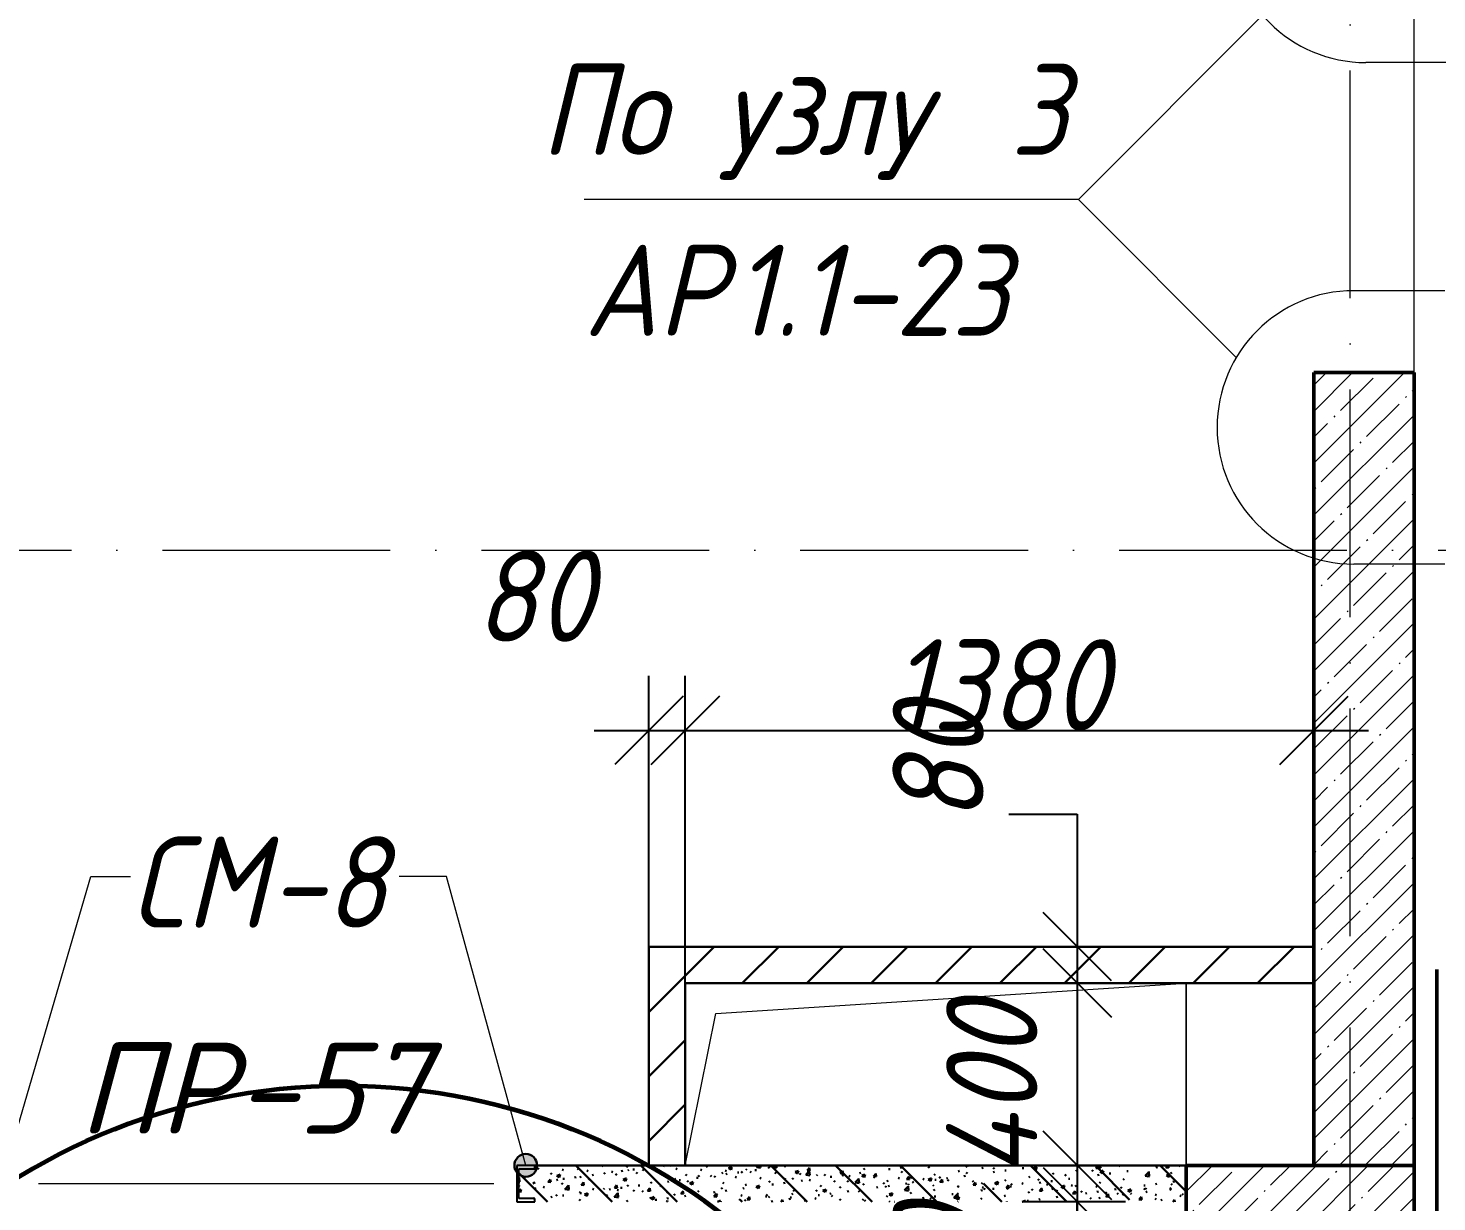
# Model space of a CAD drawing. Header units: millimetres. Extents: x -6064 to 178764, y -5836 to 29924.
# Drawn here: x 81657 to 84750, y 15570 to 18146 of the extents above; entities that cross this region are included whole.
import ezdxf

# ---------------------------------------------------------------- set-up
doc = ezdxf.new("R2010")
doc.units = ezdxf.units.MM
doc.linetypes.add('50_200_ШТРИХ_1Т_ш5_п1_п1_', pattern=[700, 500, -100, 0, -100])
for name, color, linetype, lineweight in [('0) ПГП', 1, 'Continuous', 30), ('1) ПГП Зеленый', 2, 'Continuous', 30), ('A-DETL-2', 7, 'Continuous', 5), ('A-DOOR-IDEN', 7, 'Continuous', 9), ('A-FLOR', 7, 'Continuous', 9), ('A-GENM', 7, 'Continuous', 9), ('A-GENM-1', 7, 'Continuous', 25), ('A-GENM-IDEN', 7, 'Continuous', 9), ('A-WALL-3', 7, 'Continuous', 50), ('A-WALL-PATT-1', 7, 'Continuous', 5), ('G-ANNO-TEXT', 7, 'Continuous', 9), ('S-COLS', 7, 'Continuous', 9), ('S-COLS-1', 7, 'Continuous', 5), ('S-COLS-2', 7, 'Continuous', 50), ('Оси-1', 7, '50_200_ШТРИХ_1Т_ш5_п1_п1_', 9)]:
    doc.layers.add(name, color=color, linetype=linetype, lineweight=lineweight)
doc.layers.add('A-ANNO-DIMS', color=7, linetype='Continuous')
doc.styles.add('ISOCPEUR_I_2', font='isocpeui.ttf', dxfattribs={"width": 0.9, "height": 200})
doc.styles.add('ISOCPEUR_I_4', font='isocpeui.ttf', dxfattribs={"height": 200})
doc.dimstyles.new('ISO-2_0_0_9К_СРЕДНИЙ', dxfattribs={"dimscale": 304.8, "dimtxt": 199.196235, "dimasz": 0.492126, "dimexe": 0.393701, "dimexo": 0, "dimgap": 0, "dimtad": 1, "dimdec": 0, "dimzin": 0, "dimdsep": 46, "dimtxsty": 'ISOCPEUR_I_2', "dimblk1": 'OBLIQUE', "dimblk2": 'OBLIQUE', "dimsah": 1, "dimcen": 0.09, "dimdle": 0.393701, "dimazin": 0, "dimtfac": 1, "dimtdec": 4, "dimtix": 1, "dimtmove": 1, "dimatfit": 3, "dimfxl": 1, "dimtvp": 1, "dimtolj": 1, "dimtzin": 0, "dimarcsym": 2})
doc.dimstyles.new('ISO-2_0_0_9К_СРЕДНИЙ_1', dxfattribs={"dimscale": 304.8, "dimtxt": 199.196235, "dimasz": 0.492126, "dimexe": 0.393701, "dimexo": 0, "dimgap": 0, "dimtad": 1, "dimdec": 0, "dimzin": 0, "dimdsep": 46, "dimtxsty": 'ISOCPEUR_I_2', "dimblk1": 'OBLIQUE', "dimblk2": 'OBLIQUE', "dimsah": 1, "dimcen": 0.09, "dimdle": 0.393701, "dimazin": 0, "dimtfac": 1, "dimtdec": 4, "dimtix": 1, "dimtmove": 2, "dimatfit": 3, "dimfxl": 1, "dimtvp": 1, "dimtolj": 1, "dimtzin": 0, "dimarcsym": 2})
doc.dimstyles.new('ISO-2_0_0_9К_СРЕДНИЙ_2', dxfattribs={"dimscale": 304.8, "dimtxt": 199.196235, "dimasz": 0.492126, "dimexe": 0.393701, "dimexo": 0, "dimgap": 0, "dimtad": 1, "dimdec": 0, "dimzin": 0, "dimdsep": 46, "dimtxsty": 'ISOCPEUR_I_2', "dimblk1": 'OBLIQUE', "dimblk2": 'OBLIQUE', "dimsah": 1, "dimcen": 0.09, "dimdle": 0.393701, "dimazin": 0, "dimtfac": 1, "dimtdec": 4, "dimtix": 1, "dimtmove": 0, "dimatfit": 3, "dimfxl": 1, "dimtvp": 1, "dimtolj": 1, "dimtzin": 0, "dimarcsym": 2})
pattern_1 = [(45, (0, 0), (-70.71068, 70.71068), [])]

# ---------------------------------------------------------------- blocks, each defined once
blk = doc.blocks.new('Колонна_Несущая_Прямоугольное сечение - 500х500-V16-АР1_1_Кладочный план 2 этажа')
at = {"layer": 'S-COLS-1'}
h = blk.add_hatch(dxfattribs=at)
h.set_pattern_fill('FP_21', color=256, style=0, pattern_type=2)
h.set_pattern_definition([(45, (-84450, -15400), (-57.02463, 57.02463), []), (45, (-84392.975, -15400), (-57.02463, 57.02463), [100.806, -20.161, 3.353, -16.808])])
h.paths.add_polyline_path([(-250, -250), (250, -250), (250, 250), (-250, 250)], flags=0)
at = {"layer": 'S-COLS-2'}
for p, q in [((250, 250), (-250, 250)), ((-250, 250), (-250, -250)), ((250, -250), (250, 250)), ((-250, -250), (250, -250))]:
    blk.add_line(p, q, dxfattribs=at)
blk = doc.blocks.new('AR_Отверстие прямоугольное _в плите_ - AR_Отверстие прямоугольное _в плите_-24482608-АР1_1_Кладочный план 2 этажа')
at = {"layer": 'A-GENM'}
for p, q in [((-483.3, 133.3), (550, 200)), ((550, -200), (550, 200)), ((-550, -200), (-483.3, 133.3))]:
    blk.add_line(p, q, dxfattribs=at)
blk = doc.blocks.new('Фахверк_СКБ_Швеллер_Тип 2 - СМ-8_80х2180h-30702245-АР1_1_Кладочный план 2 этажа')
at = {"layer": 'A-GENM-1'}
for p, q in [((165, 40), (125, 40)), ((125, 40), (125, -40)), ((129.5, 32.6), (165, 32.6)), ((129.5, -32.6), (129.5, 32.6)), ((165, 32.6), (165, 40)), ((125, -40), (165, -40)), ((165, -32.6), (129.5, -32.6)), ((165, -40), (165, -32.6))]:
    blk.add_line(p, q, dxfattribs=at)
blk = doc.blocks.new('AAR_СКБ_Марка_Двери_Перемычка и проем - Марка перемычки и проема-25306769-АР1_1_Кладочный план 2 этажа')
at = {"layer": 'A-DOOR-IDEN'}
for p, q in [((-5, 0), (5, 0)), ((-0.968, -0.984), (-1.986, -2.747)), ((1.067, -0.984), (-0.968, -0.984)), ((2.085, -2.747), (1.067, -0.984)), ((-1.986, -2.747), (-0.968, -4.509)), ((1.067, -4.509), (2.085, -2.747)), ((-0.968, -4.509), (1.067, -4.509))]:
    blk.add_line(p, q, dxfattribs=at)
blk = doc.blocks.new('_Oblique')
at = {"color": 0, "linetype": 'ByBlock', "lineweight": -2}
blk.add_line((-0.5, -0.5), (0.5, 0.5), dxfattribs=at)
blk = doc.blocks.new('DIMBLOCK394-АР1_1_Кладочный план 2 этажа')
at = {"layer": 'A-ANNO-DIMS', "color": 0, "lineweight": -2, "transparency": 16777216}
for p, q in [((83810.5, 16420.9), (83960.5, 16420.9)), ((83960.5, 16420.9), (83960.5, 16130)), ((83960.5, 16250), (83960.5, 15930)), ((84066.6, 16130), (83840.5, 16130)), ((83983.6, 16050), (83840.5, 16050))]:
    blk.add_line(p, q, dxfattribs=at)
at = {"layer": 'Defpoints', "color": 0, "transparency": 16777216}
for p in [(84066.6, 16130), (83960.5, 16050), (83983.6, 16050)]:
    blk.add_point(p, dxfattribs=at)
at = {"layer": 'A-ANNO-DIMS', "color": 0, "lineweight": -2, "transparency": 16777216, "xscale": 150, "yscale": 150, "zscale": 150}
for p, rotation in [((83960.5, 16130), 90), ((83960.5, 16050), 270)]:
    blk.add_blockref('_Oblique', p, dxfattribs=dict(at, rotation=rotation))
at = {"layer": 'A-ANNO-DIMS', "color": 0, "transparency": 16777216, "insert": (83555.3, 16402.5), "char_height": 200, "width": 303.391, "attachment_point": 1, "rotation": 90, "line_spacing_factor": 1.149209, "style": 'ISOCPEUR_I_2'}
blk.add_mtext('\\A1;80', dxfattribs=at)
blk = doc.blocks.new('DIMBLOCK395-АР1_1_Кладочный план 2 этажа')
at = {"layer": 'A-ANNO-DIMS', "color": 0, "lineweight": -2, "transparency": 16777216}
for p, q in [((83960.5, 16170), (83960.5, 15530)), ((83983.6, 16050), (83840.5, 16050)), ((84066.6, 15650), (83840.5, 15650))]:
    blk.add_line(p, q, dxfattribs=at)
at = {"layer": 'Defpoints', "color": 0, "transparency": 16777216}
for p in [(83983.6, 16050), (83960.5, 15650), (84066.6, 15650)]:
    blk.add_point(p, dxfattribs=at)
at = {"layer": 'A-ANNO-DIMS', "color": 0, "lineweight": -2, "transparency": 16777216, "xscale": 150, "yscale": 150, "zscale": 150}
for p, rotation in [((83960.5, 16050), 90), ((83960.5, 15650), 270)]:
    blk.add_blockref('_Oblique', p, dxfattribs=dict(at, rotation=rotation))
at = {"layer": 'A-ANNO-DIMS', "color": 0, "transparency": 16777216, "insert": (83672.9, 15624), "char_height": 200, "width": 473.474, "attachment_point": 1, "rotation": 90, "line_spacing_factor": 1.149209, "style": 'ISOCPEUR_I_2'}
blk.add_mtext('\\A1;400', dxfattribs=at)
blk = doc.blocks.new('DIMBLOCK396-АР1_1_Кладочный план 2 этажа')
at = {"layer": 'A-ANNO-DIMS', "color": 0, "lineweight": -2, "transparency": 16777216}
for p, q in [((83960.5, 15770), (83960.5, 15450)), ((84066.6, 15650), (83840.5, 15650)), ((84066.6, 15570), (83840.5, 15570)), ((83960.5, 15319.4), (83960.5, 15570)), ((83810.5, 15319.4), (83960.5, 15319.4))]:
    blk.add_line(p, q, dxfattribs=at)
at = {"layer": 'Defpoints', "color": 0, "transparency": 16777216}
for p in [(84066.6, 15650), (83960.5, 15570), (84066.6, 15570)]:
    blk.add_point(p, dxfattribs=at)
at = {"layer": 'A-ANNO-DIMS', "color": 0, "lineweight": -2, "transparency": 16777216, "xscale": 150, "yscale": 150, "zscale": 150}
for p, rotation in [((83960.5, 15650), 90), ((83960.5, 15570), 270)]:
    blk.add_blockref('_Oblique', p, dxfattribs=dict(at, rotation=rotation))
at = {"layer": 'A-ANNO-DIMS', "color": 0, "transparency": 16777216, "insert": (83555.3, 15301.1), "char_height": 200, "width": 303.391, "attachment_point": 1, "rotation": 90, "line_spacing_factor": 1.149209, "style": 'ISOCPEUR_I_2'}
blk.add_mtext('\\A1;80', dxfattribs=at)
blk = doc.blocks.new('DIMBLOCK542-АР1_1_Кладочный план 2 этажа')
at = {"layer": 'A-ANNO-DIMS', "color": 0, "lineweight": -2, "transparency": 16777216}
for p, q in [((83020, 16130), (83020, 16724.8)), ((83100, 16050), (83100, 16724.8)), ((82900, 16604.8), (83220, 16604.8))]:
    blk.add_line(p, q, dxfattribs=at)
at = {"layer": 'Defpoints', "color": 0, "transparency": 16777216}
for p in [(83100, 16604.8), (83020, 16130), (83100, 16050)]:
    blk.add_point(p, dxfattribs=at)
at = {"layer": 'A-ANNO-DIMS', "color": 0, "lineweight": -2, "transparency": 16777216, "xscale": 150, "yscale": 150, "zscale": 150, "rotation": 180}
blk.add_blockref('_Oblique', (83020, 16604.8), dxfattribs=at)
at = {"layer": 'A-ANNO-DIMS', "color": 0, "lineweight": -2, "transparency": 16777216, "xscale": 150, "yscale": 150, "zscale": 150}
blk.add_blockref('_Oblique', (83100, 16604.8), dxfattribs=at)
at = {"layer": 'A-ANNO-DIMS', "color": 0, "transparency": 16777216, "insert": (82638, 16999.4), "char_height": 200, "width": 303.391, "attachment_point": 1, "line_spacing_factor": 1.149209, "style": 'ISOCPEUR_I_2'}
blk.add_mtext('\\A1;80', dxfattribs=at)
blk = doc.blocks.new('DIMBLOCK543-АР1_1_Кладочный план 2 этажа')
at = {"layer": 'A-ANNO-DIMS', "color": 0, "lineweight": -2, "transparency": 16777216}
for p, q in [((83100, 16050), (83100, 16724.8)), ((84480, 16710.9), (84480, 16484.8)), ((82980, 16604.8), (84600, 16604.8))]:
    blk.add_line(p, q, dxfattribs=at)
at = {"layer": 'Defpoints', "color": 0, "transparency": 16777216}
for p in [(84480, 16710.9), (84480, 16604.8), (83100, 16050)]:
    blk.add_point(p, dxfattribs=at)
at = {"layer": 'A-ANNO-DIMS', "color": 0, "lineweight": -2, "transparency": 16777216, "xscale": 150, "yscale": 150, "zscale": 150, "rotation": 180}
blk.add_blockref('_Oblique', (83100, 16604.8), dxfattribs=at)
at = {"layer": 'A-ANNO-DIMS', "color": 0, "lineweight": -2, "transparency": 16777216, "xscale": 150, "yscale": 150, "zscale": 150}
blk.add_blockref('_Oblique', (84480, 16604.8), dxfattribs=at)
at = {"layer": 'A-ANNO-DIMS', "color": 0, "transparency": 16777216, "insert": (83790, 16704.8), "char_height": 200, "width": 560.814, "attachment_point": 5, "style": 'ISOCPEUR_I_2'}
blk.add_mtext('\\A1;1380', dxfattribs=at)

msp = doc.modelspace()

# ---------------------------------------------------------------- hatches: boundary and pattern name
at = {"layer": '0) ПГП'}
h = msp.add_hatch(color=256, dxfattribs=at)
edge = h.paths.add_edge_path(flags=0)
edge.add_arc((82749.8, 15650), 25, 0, 360)
at = {"layer": '1) ПГП Зеленый'}
h = msp.add_hatch(dxfattribs=at)
h.set_pattern_fill('FP_24', color=256, style=0, pattern_type=2)
h.set_pattern_definition(pattern_1)
h.paths.add_polyline_path([(83100, 15650), (83100, 16130), (83020, 16130), (83020, 15650)], flags=0)
h = msp.add_hatch(dxfattribs=at)
h.set_pattern_fill('FP_24', color=256, style=0, pattern_type=2)
h.set_pattern_definition(pattern_1)
h.paths.add_polyline_path([(83100, 16050), (84480, 16050), (84480, 16130), (83100, 16130)], flags=0)
at = {"layer": 'A-WALL-PATT-1'}
h = msp.add_hatch(dxfattribs=at)
h.set_pattern_fill('FP_7', color=256, style=0, pattern_type=2)
h.set_pattern_definition([(45, (0, 0), (-57.02463, 57.02463), []), (45, (57.025, 0), (-57.02463, 57.02463), [100.806, -20.161, 3.353, -16.808])])
h.paths.add_polyline_path([(84480, 15650), (84700, 15650), (84700, 17390), (84480, 17390), (84480, 17238.8)], flags=0)
h.paths.add_polyline_path([(84700, 18490), (84700, 18600), (84480, 18600), (84480, 18490)], flags=0)
h.paths.add_polyline_path([(84668.1, 19100), (84700, 19100), (84700, 22700), (84480, 22700), (84480, 19100)], flags=0)

# ---------------------------------------------------------------- linework, layer by layer
at = {"color": 6, "lineweight": 60}
msp.add_circle((82349.2, 14455.4), 1369.4, dxfattribs=at)
at = {"layer": '0) ПГП'}
for p, q in [((83020, 15650), (82769.8, 15650)), ((83020, 15650), (83100, 15650)), ((84200, 15650), (83100, 15650))]:
    msp.add_line(p, q, dxfattribs=at)
at = {"layer": '0) ПГП', "linetype": 'Continuous'}
for p, q in [((82939.8, 15570), (82859.8, 15650)), ((82917.1, 15650), (82919.5, 15648.5)), ((83082.4, 15570), (83002.4, 15650)), ((83051.8, 15650), (83054.3, 15648.3)), ((83054.5, 15648.2), (83055.1, 15650)), ((83067.1, 15650), (83068, 15649.2)), ((83148.9, 15646), (83144.9, 15650)), ((83255.9, 15645.9), (83259.9, 15650)), ((83264.8, 15645.4), (83264.3, 15650)), ((83284.9, 15647.2), (83287.6, 15649.2)), ((83367.5, 15570), (83287.5, 15650)), ((83294.6, 15645), (83298.8, 15650)), ((83300.6, 15644.6), (83299.6, 15650)), ((83510, 15570), (83430, 15650)), ((83544, 15648.7), (83545.7, 15650)), ((83652.6, 15570), (83572.6, 15650)), ((83610.3, 15649.8), (83611.6, 15650)), ((83721.5, 15650), (83723.7, 15648.5)), ((83723.9, 15648.4), (83724.4, 15650)), ((83802.5, 15649.8), (83802.7, 15650)), ((83937.7, 15570), (83857.7, 15650)), ((84075.6, 15574.7), (84000.3, 15650)), ((84001.4, 15643.9), (84007.3, 15650)), ((84010.4, 15643.4), (84009.6, 15650)), ((84052.1, 15649.9), (84054.5, 15647.7)), ((84132.4, 15650), (84132.5, 15649.9)), ((84200, 15592.8), (84142.8, 15650)), ((84155, 15644.9), (84159.2, 15650)), ((84158.7, 15648.9), (84162.1, 15649.4)), ((84161, 15644.5), (84159.9, 15650)), ((84183.9, 15649.5), (84186.8, 15647.7)), ((82797.2, 15570), (82734.3, 15632.9)), ((82734.3, 15621.6), (82735.1, 15622.4)), ((82736.2, 15613.7), (82735, 15623.3)), ((82744.9, 15622.9), (82747.4, 15620.6)), ((82775.4, 15643.5), (82778.3, 15641.7)), ((82798.6, 15613.2), (82803.5, 15619.1)), ((82804.6, 15612.8), (82803.4, 15619.1)), ((82804.2, 15633.1), (82806.7, 15630.8)), ((82817.4, 15617.2), (82820, 15619.2)), ((82817.8, 15627.2), (82825, 15629.9)), ((82817.9, 15627.1), (82822.9, 15623.7)), ((82823.1, 15623.5), (82825.1, 15629.7)), ((82829.7, 15641.2), (82832.5, 15639.4)), ((82831.4, 15620.4), (82834.7, 15620.8)), ((82856.8, 15623.7), (82860.1, 15624.2)), ((82863.4, 15643.2), (82865.9, 15641)), ((82868.7, 15623.7), (82871.4, 15625.7)), ((82883.9, 15638.9), (82886.7, 15637.1)), ((82887.8, 15620.9), (82890.3, 15618.6)), ((82895.3, 15628.8), (82898.6, 15629.2)), ((82921.5, 15631.3), (82924.1, 15633.3)), ((82938.1, 15636.6), (82941, 15634.8)), ((82947, 15631.1), (82949.5, 15628.8)), ((82959.4, 15637.2), (82962.8, 15637.7)), ((82963.9, 15619.1), (82971, 15621.8)), ((82963.9, 15618.9), (82968.9, 15615.5)), ((82969.1, 15615.4), (82971.2, 15621.5)), ((82970.9, 15648), (82973.8, 15646.2)), ((82973.6, 15638.4), (82976.3, 15640.5)), ((82984.9, 15640.6), (82988.2, 15641)), ((82992.4, 15634.3), (82995.2, 15632.5)), ((83006.3, 15641.3), (83008.8, 15639)), ((83023.4, 15645.7), (83026.7, 15646.1)), ((83024.9, 15644.9), (83027.6, 15647)), ((83025.2, 15645.7), (83028, 15643.9)), ((83046.6, 15632), (83049.4, 15630.2)), ((83076.5, 15618.7), (83079.1, 15620.8)), ((83079.4, 15643.4), (83082.2, 15641.6)), ((83100.8, 15629.7), (83103.7, 15627.9)), ((83124.7, 15622.5), (83128, 15622.9)), ((83128.6, 15625.9), (83131.3, 15627.9)), ((83133.7, 15641.1), (83136.5, 15639.3)), ((83155.1, 15627.4), (83157.9, 15625.6)), ((83163.6, 15626), (83166.1, 15623.8)), ((83180, 15632.4), (83182.6, 15634.4)), ((83187.9, 15638.8), (83190.7, 15637)), ((83188.9, 15630.9), (83192.2, 15631.3)), ((83195.2, 15643.7), (83202.3, 15646.4)), ((83195.3, 15643.6), (83200.3, 15640.2)), ((83200.5, 15640), (83202.5, 15646.2)), ((83209.3, 15625.2), (83212.1, 15623.3)), ((83214.3, 15634.2), (83217.6, 15634.7)), ((83222.8, 15636.2), (83225.3, 15633.9)), ((83232.7, 15640), (83235.4, 15642)), ((83242.1, 15636.5), (83245, 15634.7)), ((83252.8, 15639.3), (83256.1, 15639.8)), ((83256.1, 15646.1), (83265.1, 15644.7)), ((83263.5, 15622.9), (83266.4, 15621.1)), ((83282.1, 15646.4), (83284.6, 15644.1)), ((83294.5, 15645.4), (83300.6, 15644.8)), ((83296.4, 15634.2), (83299.2, 15632.4)), ((83316.9, 15647.8), (83320.3, 15648.2)), ((83317.8, 15620.6), (83320.6, 15618.8)), ((83335, 15619.8), (83337.6, 15621.9)), ((83341.2, 15635.6), (83348.4, 15638.3)), ((83341.3, 15635.4), (83346.3, 15632)), ((83346.5, 15631.9), (83348.6, 15638)), ((83350.6, 15631.9), (83353.4, 15630.1)), ((83364.3, 15629), (83372.2, 15637.3)), ((83364.5, 15629.2), (83373.5, 15627.8)), ((83367.4, 15639), (83373.5, 15638.4)), ((83367.5, 15638.7), (83372.4, 15644.5)), ((83372, 15618.3), (83374.9, 15616.5)), ((83373.3, 15628.5), (83372.2, 15638.2)), ((83373.4, 15638.2), (83372.3, 15644.6)), ((83387.8, 15627.5), (83390.4, 15629.5)), ((83404.8, 15629.6), (83407.7, 15627.8)), ((83418.3, 15624.6), (83421.6, 15625)), ((83439.9, 15634.6), (83442.6, 15636.7)), ((83440.3, 15632.3), (83445.2, 15638.1)), ((83440.3, 15632.6), (83446.3, 15632.1)), ((83443.7, 15627.9), (83447.1, 15628.3)), ((83446.3, 15631.8), (83445.1, 15638.2)), ((83459.1, 15627.3), (83461.9, 15625.5)), ((83472.7, 15612.2), (83480.7, 15620.5)), ((83481.7, 15611.7), (83480.6, 15621.4)), ((83482.2, 15633), (83485.5, 15633.4)), ((83487.3, 15627.4), (83494.4, 15630.2)), ((83487.3, 15627.3), (83492.3, 15623.9)), ((83491.2, 15641.1), (83493.9, 15643.2)), ((83492.5, 15623.7), (83494.6, 15629.9)), ((83513.1, 15626.2), (83519.2, 15625.7)), ((83513.2, 15625.9), (83518.1, 15631.7)), ((83513.3, 15625), (83516.1, 15623.2)), ((83514.9, 15626.4), (83517.4, 15624.2)), ((83519.2, 15625.4), (83518, 15631.8)), ((83546.4, 15641.4), (83549.7, 15641.8)), ((83567.5, 15622.8), (83570.4, 15621)), ((83571.8, 15644.8), (83575.1, 15645.2)), ((83574.2, 15636.6), (83576.6, 15634.3)), ((83586, 15619.9), (83592.1, 15619.3)), ((83586.1, 15619.5), (83591, 15625.4)), ((83592.1, 15619.1), (83590.9, 15625.4)), ((83594.9, 15622.1), (83597.6, 15624.1)), ((83621.8, 15620.5), (83624.6, 15618.7)), ((83633.3, 15619.3), (83640.4, 15622)), ((83633.3, 15619.2), (83638.3, 15615.7)), ((83633.4, 15646.8), (83635.9, 15644.5)), ((83638.5, 15615.6), (83640.6, 15621.7)), ((83646.3, 15628.6), (83648.9, 15630.6)), ((83647.7, 15618.2), (83651.1, 15618.6)), ((83657.7, 15624.5), (83660.2, 15622.2)), ((83659, 15613.2), (83663.9, 15619)), ((83664.9, 15612.7), (83663.8, 15619.1)), ((83673.2, 15621.5), (83676.5, 15622)), ((83676, 15618.2), (83678.8, 15616.4)), ((83699, 15636.2), (83701.7, 15638.2)), ((83711.6, 15626.6), (83715, 15627.1)), ((83719.2, 15646), (83716.8, 15648.4)), ((83717, 15634.6), (83719.5, 15632.4)), ((83751.2, 15643.3), (83753.8, 15645.4)), ((83775.8, 15635.1), (83779.1, 15635.5)), ((83776.3, 15644.8), (83778.7, 15642.5)), ((83801.2, 15638.4), (83804.6, 15638.8)), ((83839.7, 15643.5), (83843, 15643.9)), ((83854, 15623.6), (83856.7, 15625.7)), ((83864.6, 15643.9), (83871.8, 15646.6)), ((83864.7, 15643.8), (83869.7, 15640.4)), ((83869.9, 15640.2), (83872, 15646.4)), ((83874.3, 15619.4), (83876.8, 15617.2)), ((83906.2, 15630.8), (83908.9, 15632.8)), ((83933.6, 15629.6), (83936, 15627.3)), ((83941.1, 15620.3), (83944.4, 15620.7)), ((83957.5, 15637.3), (83960.2, 15639.3)), ((83992.8, 15639.8), (83995.3, 15637.5)), ((84001.6, 15644.1), (84010.7, 15642.7)), ((84005.2, 15628.7), (84008.6, 15629.2)), ((84010.3, 15644.9), (84013, 15647)), ((84010.7, 15635.8), (84017.8, 15638.5)), ((84010.7, 15635.6), (84015.7, 15632.2)), ((84015.9, 15632.1), (84018, 15638.2)), ((84030.7, 15632.1), (84034, 15632.5)), ((84061.2, 15618.2), (84063.9, 15620.3)), ((84069.1, 15637.1), (84072.5, 15637.6)), ((84109.9, 15627.1), (84117.8, 15635.4)), ((84110, 15627.3), (84119.1, 15625.9)), ((84112.5, 15624.7), (84115.2, 15626.8)), ((84118.8, 15626.6), (84117.7, 15636.3)), ((84133.3, 15645.6), (84136.6, 15646)), ((84154.9, 15645.3), (84161, 15644.7)), ((84156.7, 15627.6), (84163.8, 15630.4)), ((84156.7, 15627.5), (84161.7, 15624.1)), ((84161.9, 15624), (84164, 15630.1)), ((84165.3, 15632.4), (84168, 15634.4)), ((82734.3, 15613.3), (82736.4, 15613)), ((82734.3, 15605.2), (82736.6, 15603.7)), ((82734.3, 15595.1), (82739.6, 15597.2)), ((82734.3, 15593.1), (82737.5, 15590.9)), ((82737.7, 15590.8), (82739.8, 15596.9)), ((82765.2, 15610), (82767.9, 15612)), ((82767.2, 15611.9), (82770.5, 15612.4)), ((82769.3, 15600.6), (82771.7, 15598.3)), ((82788, 15603.2), (82790.9, 15601.4)), ((82798.5, 15613.6), (82804.6, 15613)), ((82828.5, 15610.7), (82831, 15608.5)), ((82835.6, 15597.3), (82843.5, 15605.6)), ((82835.8, 15597.5), (82844.8, 15596.1)), ((82842.3, 15600.9), (82845.1, 15599.1)), ((82844.6, 15596.8), (82843.5, 15606.5)), ((82867.5, 15589.8), (82870.1, 15591.9)), ((82868.5, 15588.7), (82871.9, 15589.2)), ((82871.4, 15607.2), (82877.5, 15606.7)), ((82871.5, 15606.9), (82876.4, 15612.7)), ((82877.4, 15606.4), (82876.3, 15612.8)), ((82878.5, 15586.3), (82885.6, 15589)), ((82883.7, 15582.6), (82885.8, 15588.8)), ((82896.5, 15598.6), (82899.3, 15596.8)), ((82920.2, 15597.5), (82922.9, 15599.5)), ((82932.7, 15597.2), (82936, 15597.6)), ((82944.1, 15580.5), (82952, 15588.8)), ((82944.3, 15600.5), (82949.2, 15606.3)), ((82944.3, 15600.8), (82950.3, 15600.3)), ((82950.3, 15600), (82949.1, 15606.4)), ((82950.7, 15596.3), (82953.6, 15594.5)), ((82953, 15580), (82951.9, 15589.7)), ((82958.1, 15600.5), (82961.5, 15601)), ((82972.4, 15604.6), (82975.1, 15606.7)), ((82985.8, 15595.5), (82988.3, 15593.3)), ((82996.6, 15605.6), (82999.9, 15606)), ((83005, 15594), (83007.8, 15592.2)), ((83017.1, 15594.4), (83023.2, 15593.9)), ((83017.2, 15594.1), (83022.1, 15600)), ((83023.2, 15593.6), (83022, 15600)), ((83023.7, 15611.1), (83026.4, 15613.2)), ((83045.1, 15605.7), (83047.6, 15603.4)), ((83059.2, 15591.7), (83062, 15589.9)), ((83060.8, 15614), (83064.1, 15614.5)), ((83086.2, 15617.4), (83089.5, 15617.8)), ((83090, 15588.1), (83096.1, 15587.5)), ((83090.1, 15587.7), (83095, 15593.6)), ((83096.1, 15587.3), (83094.9, 15593.6)), ((83104.3, 15615.9), (83106.8, 15613.6)), ((83109.9, 15610.9), (83117, 15613.7)), ((83109.9, 15610.8), (83114.9, 15607.4)), ((83113.4, 15589.4), (83116.3, 15587.6)), ((83115.1, 15607.2), (83117.2, 15613.4)), ((83127.4, 15592.1), (83130.1, 15594.1)), ((83162.1, 15590.8), (83165.5, 15591.3)), ((83162.9, 15581.4), (83167.8, 15587.2)), ((83167.7, 15587.2), (83170.5, 15585.4)), ((83168.9, 15580.9), (83167.8, 15587.3)), ((83178.7, 15598.6), (83181.4, 15600.6)), ((83184.6, 15610.4), (83182.2, 15612.7)), ((83187.6, 15594.2), (83190.9, 15594.6)), ((83226.1, 15599.2), (83229.4, 15599.7)), ((83231.5, 15606.2), (83234.2, 15608.2)), ((83255.9, 15602.8), (83263, 15605.5)), ((83255.9, 15602.7), (83261, 15599.2)), ((83261.1, 15599.1), (83263.2, 15605.2)), ((83283.7, 15613.3), (83286.3, 15615.4)), ((83290.2, 15607.7), (83293.5, 15608.1)), ((83315.7, 15611), (83319, 15611.5)), ((83333.7, 15586), (83336.4, 15588.1)), ((83337.1, 15595.9), (83339.6, 15593.7)), ((83354.1, 15616.1), (83357.5, 15616.5)), ((83386.5, 15593.6), (83389.2, 15595.7)), ((83396.4, 15606.1), (83398.9, 15603.8)), ((83401.9, 15594.7), (83409, 15597.4)), ((83401.9, 15594.5), (83407, 15591.1)), ((83407.1, 15591), (83409.2, 15597.1)), ((83417, 15587.8), (83420.3, 15588.3)), ((83426.3, 15616), (83429.1, 15614.2)), ((83438.7, 15600.8), (83441.3, 15602.8)), ((83455.5, 15592.9), (83458.8, 15593.3)), ((83455.6, 15616.3), (83458.1, 15614)), ((83472.9, 15612.4), (83482, 15611)), ((83480, 15594), (83482.5, 15591.7)), ((83480.5, 15613.7), (83483.3, 15611.9)), ((83490, 15607.3), (83492.7, 15609.3)), ((83519.6, 15601.3), (83523, 15601.8)), ((83534.7, 15611.4), (83537.6, 15609.6)), ((83539.2, 15604.1), (83541.7, 15601.9)), ((83542.8, 15614.9), (83545.4, 15617)), ((83545.1, 15604.7), (83548.4, 15605.1)), ((83547.9, 15586.5), (83555, 15589.2)), ((83553.1, 15582.8), (83555.2, 15589)), ((83581.2, 15595.4), (83589.1, 15603.7)), ((83581.4, 15595.6), (83590.4, 15594.2)), ((83583.6, 15609.8), (83586.9, 15610.2)), ((83589, 15609.1), (83591.8, 15607.3)), ((83590.1, 15594.9), (83589, 15604.6)), ((83593.7, 15588.2), (83596.4, 15590.3)), ((83598.5, 15614.3), (83601, 15612)), ((83643.2, 15606.8), (83646, 15605)), ((83645, 15594.7), (83647.7, 15596.8)), ((83658.9, 15613.5), (83665, 15612.9)), ((83696.6, 15588.9), (83699, 15586.7)), ((83697.4, 15604.5), (83700.3, 15602.7)), ((83698.6, 15578.1), (83697.5, 15587.7)), ((83697.8, 15602.4), (83700.4, 15604.4)), ((83730.3, 15615.9), (83733.1, 15614.1)), ((83731.8, 15606.8), (83736.7, 15612.6)), ((83731.8, 15607.1), (83737.8, 15606.6)), ((83737.8, 15606.3), (83736.6, 15612.7)), ((83749.1, 15595), (83752.4, 15595.4)), ((83750, 15609.5), (83752.6, 15611.6)), ((83751.7, 15602.2), (83754.5, 15600.4)), ((83795.2, 15570), (83754.8, 15610.4)), ((83755.8, 15599.1), (83758.3, 15596.8)), ((83774.5, 15598.3), (83777.8, 15598.8)), ((83779.3, 15611.1), (83786.4, 15613.9)), ((83779.3, 15611), (83784.4, 15607.6)), ((83784.5, 15607.5), (83786.6, 15613.6)), ((83784.5, 15613.6), (83787.3, 15611.8)), ((83801.3, 15616), (83803.9, 15618.1)), ((83804.6, 15600.7), (83810.7, 15600.2)), ((83804.7, 15600.4), (83809.6, 15606.2)), ((83805.9, 15599.9), (83808.7, 15598.1)), ((83810.7, 15599.9), (83809.5, 15606.3)), ((83813, 15603.4), (83816.3, 15603.8)), ((83815.1, 15609.3), (83817.5, 15607)), ((83838.7, 15611.3), (83841.6, 15609.5)), ((83852.8, 15589.8), (83855.5, 15591.9)), ((83860.1, 15597.6), (83863, 15595.8)), ((83877.2, 15611.9), (83880.5, 15612.3)), ((83877.5, 15594.3), (83883.6, 15593.8)), ((83877.6, 15594), (83882.5, 15599.9)), ((83883.6, 15593.6), (83882.4, 15599.9)), ((83893, 15609), (83895.8, 15607.2)), ((83902.6, 15615.2), (83905.9, 15615.6)), ((83905, 15597), (83907.6, 15599)), ((83914.4, 15595.4), (83917.2, 15593.6)), ((83925.3, 15603), (83932.4, 15605.7)), ((83925.3, 15602.9), (83930.4, 15599.5)), ((83930.5, 15599.3), (83932.6, 15605.5)), ((83947.2, 15606.7), (83950, 15604.9)), ((83950.4, 15588), (83956.5, 15587.4)), ((83950.5, 15587.6), (83955.4, 15593.5)), ((83956.4, 15587.2), (83955.3, 15593.6)), ((83956.3, 15603.5), (83958.9, 15605.5)), ((83968.6, 15593.1), (83971.4, 15591.3)), ((83978.5, 15588.6), (83981.8, 15589.1)), ((84001.4, 15604.4), (84004.3, 15602.6)), ((84003.9, 15592), (84007.3, 15592.4)), ((84009.1, 15611.1), (84011.7, 15613.1)), ((84022.9, 15590.8), (84025.7, 15589)), ((84029.3, 15580.8), (84028.1, 15587.2)), ((84042.4, 15597.1), (84045.7, 15597.5)), ((84047.9, 15589.3), (84050.3, 15587.1)), ((84055.7, 15602.1), (84058.5, 15600.3)), ((84071.3, 15594.9), (84078.4, 15597.6)), ((84071.3, 15594.7), (84076.4, 15591.3)), ((84076.6, 15591.2), (84078.6, 15597.3)), ((84077.1, 15588.5), (84079.9, 15586.7)), ((84106.6, 15605.5), (84109.9, 15605.9)), ((84107.1, 15599.5), (84109.6, 15597.2)), ((84109.9, 15599.8), (84112.7, 15598)), ((84111.3, 15590.9), (84114, 15593)), ((84132, 15608.9), (84135.3, 15609.3)), ((84164.1, 15598.5), (84166.7, 15600.6)), ((84164.1, 15597.5), (84167, 15595.7)), ((84166.4, 15609.7), (84168.8, 15607.4)), ((84170.5, 15613.9), (84173.8, 15614.4)), ((84190.7, 15587.3), (84193.2, 15585.1)), ((82765.6, 15577.4), (82766.6, 15578.2)), ((82804.6, 15580.3), (82808, 15580.8)), ((82816.1, 15583.3), (82818.8, 15585.4)), ((82830.1, 15583.7), (82833.4, 15584.1)), ((82867.3, 15575.2), (82869.8, 15572.9)), ((82878.5, 15586.2), (82883.6, 15582.8)), ((82926.6, 15585.4), (82929.1, 15583.1)), ((82944.2, 15580.7), (82953.3, 15579.3)), ((82971.2, 15570.8), (82973.8, 15572.8)), ((83022.5, 15577.3), (83025.1, 15579.3)), ((83024.5, 15578.2), (83031.6, 15580.9)), ((83024.5, 15578), (83029.6, 15574.6)), ((83029.7, 15574.5), (83031.8, 15580.6)), ((83034.1, 15574), (83037.4, 15574.4)), ((83058.5, 15570), (83060.4, 15571.9)), ((83059.5, 15577.3), (83062.8, 15577.8)), ((83060.7, 15570), (83060.3, 15572.9)), ((83075.2, 15584.9), (83077.9, 15587)), ((83098, 15582.4), (83101.3, 15582.8)), ((83162.9, 15581.7), (83168.9, 15581.2)), ((83170.5, 15570), (83177.6, 15572.8)), ((83177, 15570), (83177.8, 15572.5)), ((83218.6, 15575.6), (83221.1, 15573.3)), ((83224.9, 15570), (83220.2, 15574.7)), ((83221.9, 15584.9), (83224.7, 15583.1)), ((83230.3, 15572.4), (83232.9, 15574.4)), ((83235.8, 15575), (83240.7, 15580.8)), ((83235.8, 15575.3), (83241.8, 15574.8)), ((83241.8, 15574.5), (83240.6, 15580.9)), ((83276.2, 15582.6), (83279, 15580.8)), ((83277.9, 15585.8), (83280.4, 15583.5)), ((83282.4, 15579.5), (83285.1, 15581.6)), ((83288.9, 15571), (83292.2, 15571.4)), ((83309.9, 15570), (83313.6, 15574.4)), ((83314.3, 15570), (83313.5, 15574.5)), ((83327.4, 15576), (83330.7, 15576.5)), ((83330.4, 15580.3), (83333.2, 15578.5)), ((83361.5, 15573.6), (83364, 15571.4)), ((83384.6, 15578), (83387.5, 15576.2)), ((83391.6, 15584.5), (83394.9, 15584.9)), ((83420.7, 15583.8), (83423.2, 15581.5)), ((83438.9, 15575.7), (83441.7, 15573.9)), ((83488.8, 15573.5), (83491.4, 15575.5)), ((83493.1, 15573.4), (83495.9, 15571.6)), ((83541.5, 15581.1), (83544.2, 15583.1)), ((83547.3, 15571.1), (83549.1, 15570)), ((83547.9, 15586.4), (83553, 15583)), ((83559.3, 15570), (83560.2, 15570.1)), ((83621, 15578.1), (83624.3, 15578.6)), ((83637.3, 15578.7), (83639.8, 15576.5)), ((83646.4, 15581.5), (83649.8, 15581.9)), ((83684.9, 15586.5), (83688.2, 15587)), ((83689.6, 15578.6), (83697.5, 15586.8)), ((83689.8, 15578.8), (83698.8, 15577.4)), ((83693.9, 15578.4), (83701, 15581.1)), ((83693.9, 15578.2), (83699, 15574.8)), ((83698.5, 15570), (83699.2, 15570.6)), ((83699.2, 15574.7), (83701.2, 15580.8)), ((83748.7, 15575.7), (83751.4, 15577.7)), ((83800, 15582.2), (83802.7, 15584.2)), ((83806, 15570), (83805.9, 15570.9)), ((83805.9, 15570), (83806, 15570)), ((83839.9, 15570.2), (83847, 15573)), ((83839.9, 15570.1), (83840.1, 15570)), ((83846.3, 15570), (83847.2, 15572.7)), ((83850.4, 15571.8), (83853.8, 15572.2)), ((83875.9, 15575.1), (83879.2, 15575.6)), ((83914.3, 15580.2), (83917.7, 15580.6)), ((83955.5, 15570), (83957.7, 15571.7)), ((83988.6, 15579.1), (83991.1, 15576.9)), ((84007.8, 15577.3), (84010.5, 15579.3)), ((84023.3, 15581.3), (84028.2, 15587.1)), ((84023.3, 15581.6), (84029.3, 15581.1)), ((84060, 15584.4), (84062.6, 15586.5)), ((84096.1, 15575.2), (84102.2, 15574.7)), ((84096.2, 15574.9), (84101.1, 15580.7)), ((84102.2, 15574.4), (84101, 15580.8)), ((84131.3, 15586.2), (84134.2, 15584.4)), ((84131.5, 15577.2), (84133.9, 15574.9)), ((84143.8, 15573.8), (84147.1, 15574.3)), ((84170.3, 15570), (84174, 15574.4)), ((84174.7, 15570), (84173.9, 15574.4)), ((84185.6, 15583.9), (84188.4, 15582.1))]:
    msp.add_line(p, q, dxfattribs=at)
at = {"layer": '0) ПГП'}
msp.add_circle((82749.8, 15650), 25, dxfattribs=at)
at = {"layer": '1) ПГП Зеленый'}
for p, q in [((83020, 16130), (83020, 15650)), ((84480, 16130), (83020, 16130)), ((83100, 15650), (83100, 16050)), ((83100, 16050), (84480, 16050))]:
    msp.add_line(p, q, dxfattribs=at)
at = {"layer": 'A-DETL-2'}
for p, q in [((83963.1, 17770), (84367.5, 18174.4)), ((84794.5, 18070.5), (84594.5, 18070.5)), ((83963.1, 17770), (82877.7, 17770)), ((83963.1, 17770), (84309.8, 17423.3)), ((84767.6, 17569.8), (84567.6, 17569.8)), ((84767.6, 16969.8), (84567.6, 16969.8))]:
    msp.add_line(p, q, dxfattribs=at)
for centre, start, end in [((84594.5, 18370.5), 180, 270), ((84567.6, 17269.8), 90, 180), ((84567.6, 17269.8), 180, 270)]:
    msp.add_arc(centre, 300, start, end, dxfattribs=at)
at = {"layer": 'A-FLOR'}
for p, q in [((84700, 17390), (84700, 18490)), ((84200, 16050), (84200, 15650))]:
    msp.add_line(p, q, dxfattribs=at)
at = {"layer": 'A-GENM-IDEN'}
for p, q in [((81609.8, 15650), (81795, 16284.1)), ((81795, 16284.1), (81882.2, 16284.1)), ((82576.1, 16284.1), (82471.5, 16284.1)), ((82749.8, 15650), (82576.1, 16284.1))]:
    msp.add_line(p, q, dxfattribs=at)
at = {"layer": 'A-WALL-3'}
for p, q in [((84480, 17390), (84480, 15650)), ((84700, 17390), (84480, 17390)), ((84700, 15650), (84700, 17390)), ((84750, 16080), (84750, 10400))]:
    msp.add_line(p, q, dxfattribs=at)
at = {"layer": 'Оси-1'}
for p, q in [((84560, -4150), (84560, 28636.9)), ((-4160, 17000), (125951.6, 17000))]:
    msp.add_line(p, q, dxfattribs=at)

# ---------------------------------------------------------------- block references
at = {"layer": '0) ПГП'}
msp.add_blockref('Фахверк_СКБ_Швеллер_Тип 2 - СМ-8_80х2180h-30702245-АР1_1_Кладочный план 2 этажа', (82604.8, 15610), dxfattribs=at)
at = {"layer": 'A-DOOR-IDEN', "xscale": 99.99999999999993, "yscale": 99.99999999999993, "zscale": 99.99999999999993}
msp.add_blockref('AAR_СКБ_Марка_Двери_Перемычка и проем - Марка перемычки и проема-25306769-АР1_1_Кладочный план 2 этажа', (82179.8, 15610), dxfattribs=at)
at = {"layer": 'A-GENM'}
msp.add_blockref('AR_Отверстие прямоугольное _в плите_ - AR_Отверстие прямоугольное _в плите_-24482608-АР1_1_Кладочный план 2 этажа', (83650, 15850), dxfattribs=at)
at = {"layer": 'S-COLS'}
msp.add_blockref('Колонна_Несущая_Прямоугольное сечение - 500х500-V16-АР1_1_Кладочный план 2 этажа', (84450, 15400), dxfattribs=at)

# ---------------------------------------------------------------- texts
at = {"layer": 'A-GENM-IDEN', "char_height": 200, "attachment_point": 1}
for s, insert, width, style in [('СМ', (81882.2, 16371.7), 367.975, 'ISOCPEUR_I_2'), ('СМ', (81882.2, 16371.7), 367.975, 'ISOCPEUR_I_2'), ('-8', (82185.8, 16371.7), 317.468, 'ISOCPEUR_I_2'), ('-8', (82185.8, 16371.7), 317.468, 'ISOCPEUR_I_2'), ('ПР', (81767.5, 15919.3), 416.877, 'ISOCPEUR_I_4'), ('-57', (82111.5, 15919.3), 529.114, 'ISOCPEUR_I_4')]:
    msp.add_mtext(s, dxfattribs=dict(at, insert=insert, width=width, style=style))
at = {"layer": 'G-ANNO-TEXT', "char_height": 200, "attachment_point": 1, "style": 'ISOCPEUR_I_2'}
for s, insert, width in [('По', (82782.1, 18067.4), 346.329), ('\\fISOCPEUR|b0|i1|c204|p34|;\\W.9; ', (83067.8, 18067.4), 137.089), (' 3', (83698.9, 18067.4), 295.823), ('узлу', (83181, 18067.4), 627.721), ('АР', (82877.3, 17670.6), 396.835), ('1.1-23', (83204.8, 17670.6), 779.24)]:
    msp.add_mtext(s, dxfattribs=dict(at, insert=insert, width=width))

# ---------------------------------------------------------------- dimensions: what is measured, and where the dimension line sits
at = {"layer": 'A-ANNO-DIMS'}
dim = msp.add_linear_dim(base=(83100, 16604.8), p1=(83020, 16130), p2=(83100, 16050), dimstyle='ISO-2_0_0_9К_СРЕДНИЙ', override={"dimpost": '<>', "dimfxl": 113.137085}, dxfattribs=at)
dim.commit()
dim.dimension.update_dxf_attribs({"geometry": 'DIMBLOCK542-АР1_1_Кладочный план 2 этажа', "text_midpoint": (82789.7, 16732.8), "dimtype": 160})
dim = msp.add_linear_dim(base=(84480, 16604.8), p1=(83100, 16050), p2=(84480, 16710.9), dimstyle='ISO-2_0_0_9К_СРЕДНИЙ_2', override={"dimpost": '<>', "dimfxl": 1530.07693}, dxfattribs=at)
dim.commit()
dim.dimension.update_dxf_attribs({"geometry": 'DIMBLOCK543-АР1_1_Кладочный план 2 этажа', "text_midpoint": (83790, 16704.8)})
for base, p1, p2, dimstyle, override, picture, middle in [((83960.5, 16050), (84066.6, 16130), (83983.6, 16050), 'ISO-2_0_0_9К_СРЕДНИЙ', {"dimpost": '<>', "dimfxl": 115.31249}, 'DIMBLOCK394-АР1_1_Кладочный план 2 этажа', (83832.6, 16420.9)), ((83960.5, 15650), (83983.6, 16050), (84066.6, 15650), 'ISO-2_0_0_9К_СРЕДНИЙ_1', {"dimpost": '<>', "dimfxl": 408.530256}, 'DIMBLOCK395-АР1_1_Кладочный план 2 этажа', (83806.2, 15860.8)), ((83960.5, 15570), (84066.6, 15650), (84066.6, 15570), 'ISO-2_0_0_9К_СРЕДНИЙ', {"dimpost": '<>', "dimfxl": 80}, 'DIMBLOCK396-АР1_1_Кладочный план 2 этажа', (83832.6, 15319.4))]:
    dim = msp.add_linear_dim(base=base, p1=p1, p2=p2, angle=90, dimstyle=dimstyle, override=override, dxfattribs=at)
    dim.commit()
    dim.dimension.update_dxf_attribs({"geometry": picture, "text_midpoint": middle, "dimtype": 160, "text_rotation": 90})

doc.saveas('drawing.dxf')
